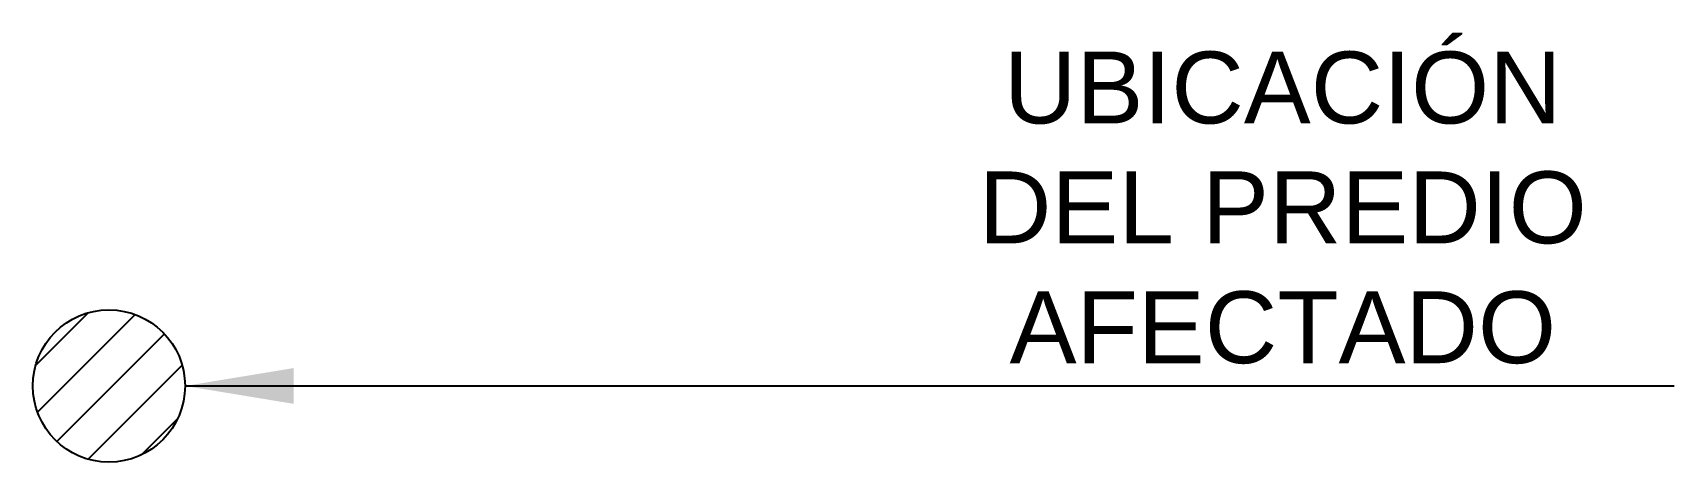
# Paper-space layout 'PM-YYY' of a CAD drawing. Header units: metres. Extents: x -13 to 587360, y 17 to 8504237.
# Drawn here: x 587322.41 to 587360.16, y 8504227.61 to 8504237.48 of the extents above.
import ezdxf

# ---------------------------------------------------------------- set-up
doc = ezdxf.new("R2010")
doc.units = ezdxf.units.M
doc.layers.add('UBI', color=7, linetype='Continuous')
doc.styles.add('Arial', font='arial.ttf', dxfattribs={"height": 1})
doc.styles.get("Standard").update_dxf_attribs({"font": 'arial.ttf'})
doc.dimstyles.new('ISO-25', dxfattribs={"dimtxt": 2.5, "dimasz": 2.5, "dimexe": 1.25, "dimexo": 0.625, "dimtad": 1, "dimtxsty": 'Standard', "dimcen": 2.5, "dimadec": 0, "dimazin": 0, "dimtfac": 1, "dimtmove": 0, "dimatfit": 3, "dimfxl": 1, "dimarcsym": 0})

psp = doc.layouts.new('PM-YYY')

# ---------------------------------------------------------------- hatches: boundary and pattern name
at = {"layer": 'UBI'}
h = psp.add_hatch(dxfattribs=at)
h.set_pattern_fill('ANSI31', color=3, scale=0.25)
edge = h.paths.add_edge_path()
edge.add_arc((587324.159, 8504229.36), 1.75, 0, 360)
h = psp.add_hatch(dxfattribs=at)
h.set_pattern_fill('ANSI31', color=3, scale=0.25)
edge = h.paths.add_edge_path()
edge.add_arc((587324.159, 8504229.36), 1.75, 0, 360)

# ---------------------------------------------------------------- linework, layer by layer
at = {"layer": 'UBI', "color": 0}
psp.add_circle((587324.159, 8504229.36), 1.75, dxfattribs=at)
psp.add_circle((587324.159, 8504229.36), 1.75, dxfattribs=at)

# ---------------------------------------------------------------- texts
at = {"layer": 'UBI', "color": 0, "insert": (587351.159, 8504229.86), "char_height": 1.6525, "attachment_point": 8, "style": 'Arial'}
psp.add_mtext('UBICACIÓN\\PDEL PREDIO\\PAFECTADO', dxfattribs=at)
psp.add_mtext('UBICACIÓN\\PDEL PREDIO\\PAFECTADO', dxfattribs=at)

# ---------------------------------------------------------------- leaders
at = {"layer": 'UBI', "color": 0}
psp.add_leader([(587325.909, 8504229.36), (587342.159, 8504229.36), (587360.159, 8504229.36)], dimstyle='ISO-25', override={"dimdec": 4, "dimzin": 4}, dxfattribs=at)
psp.add_leader([(587325.909, 8504229.36), (587342.159, 8504229.36), (587360.159, 8504229.36)], dimstyle='ISO-25', override={"dimdec": 4, "dimzin": 4}, dxfattribs=at)

doc.saveas('drawing.dxf')
